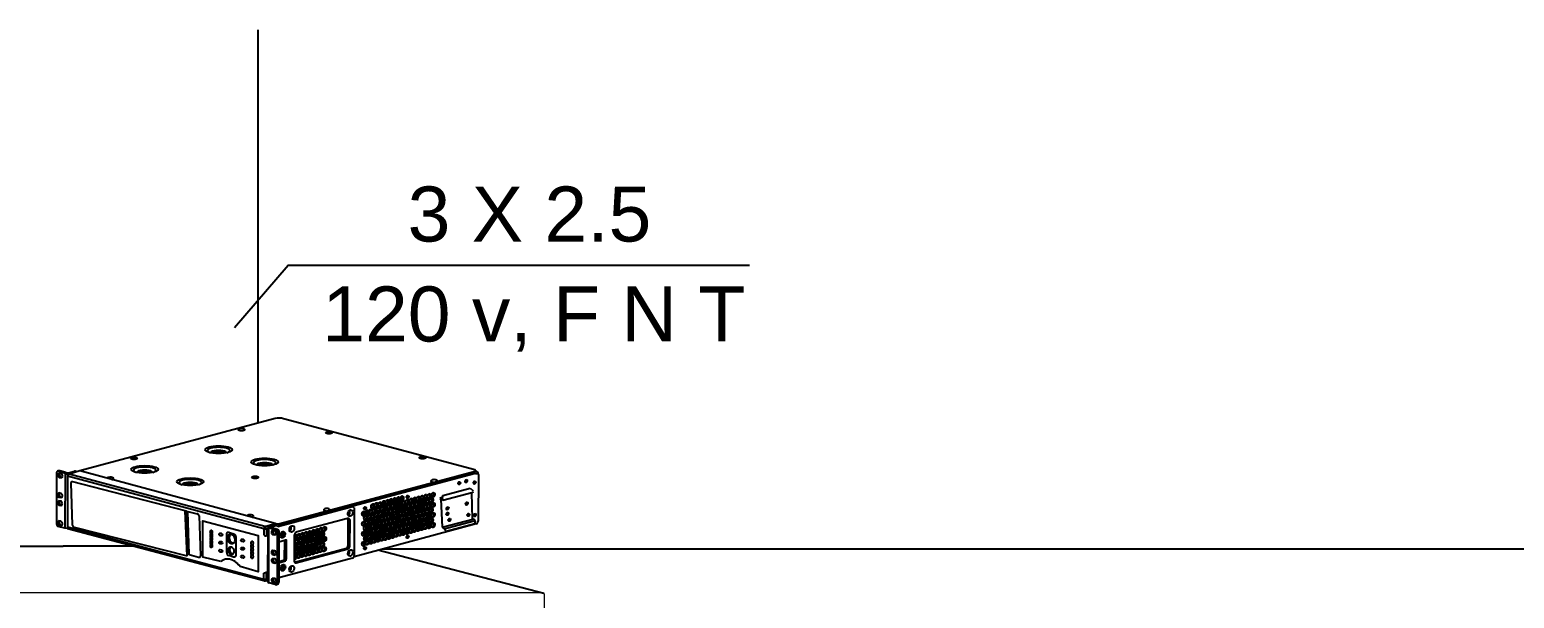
# Model space of a CAD drawing. Header units: millimetres. Extents: x 7106 to 73427, y -466 to 50348.
# Drawn here: x 37532 to 51016, y 24599 to 29765 of the extents above; entities that cross this region are included whole.
import ezdxf

# ---------------------------------------------------------------- set-up
doc = ezdxf.new("R2010")
doc.units = ezdxf.units.MM
for name, color, linetype in [('CCTV', 7, 'Continuous'), ('Cotas', 1, 'Continuous'), ('edificio', 4, 'Continuous'), ('PDF11_Geometry', 7, 'Continuous')]:
    doc.layers.add(name, color=color, linetype=linetype)
doc.styles.add('Genedis', font='arial.ttf')

# ---------------------------------------------------------------- blocks, each defined once
blk = doc.blocks.new('AW-GEV-264B-370 a')
at = {"color": 1}
for p, q in [((-157.65, 68.31), (0, 68.31)), ((157.65, 68.31), (0, 68.31)), ((253.21, 43.43), (157.65, 68.31))]:
    blk.add_line(p, q, dxfattribs=at)
at = {"layer": 'PDF11_Geometry', "color": 1, "lineweight": 9}
blk.add_lwpolyline([(-252.39, 0), (252.39, 0, 0.413485), (253.55, 1.16), (253.55, 42.61, 0.412809), (252.39, 43.77), (-252.39, 43.77, 0.414529), (-253.55, 42.61), (-253.55, 1.16, 0.414781), (-252.39, 0)], format="xyb", dxfattribs=at)
blk = doc.blocks.new('UPS 1500 VA 110 V AMERCIA POWER')
blk.add_wipeout([(2337, 1207), (3026, 1022), (3391, 924), (3417, 901), (3423, 885), (3421, 364), (3415, 347), (3401, 335), (2044, -41), (1316, -237), (1229, -326), (1217, -338), (1017, -271), (-939, 250), (-1104, 287), (-1181, 307), (-1190, 319), (-1193, 325), (-1196, 359), (-1195, 897), (-1190, 907), (-1187, 909), (-1176, 915), (-1165, 916), (-1135, 908), (-1087, 896), (-1047, 900), (-1007, 911), (-993, 913), (-942, 915), (1154, 1476), (1200, 1488), (1228, 1493), (1256, 1493), (1290, 1487)])
at = {"layer": 'Cotas'}
for p, q in [((1200, 1488), (-942, 915)), ((3384, 926), (1290, 1487)), ((-1092, 897), (-1160, 915)), ((-1102, 888), (-1104, 287)), ((-1074, 862), (1076, 285)), ((-1074, 862), (-1074, 286)), ((-1063, 896), (-1000, 913)), ((-1059, 888), (-1059, 880)), ((-942, 915), (-1056, 881)), ((1085, 307), (-1056, 881)), ((-1053, 890), (-987, 910)), ((1199, 340), (-942, 915)), ((1249, 338), (3387, 913)), ((2027, 536), (3394, 902)), ((3392, 886), (2048, 528)), ((3424, 873), (3421, 364)), ((-1039, 782), (-1024, 326)), ((214, 479), (-1017, 796)), ((3034, 647), (3334, 726)), ((3035, 594), (3353, 680)), ((3334, 726), (3368, 699)), ((3353, 680), (3369, 685)), ((3361, 387), (3353, 680)), ((1222, 312), (2028, 529)), ((1227, 305), (2045, 525)), ((2027, 536), (2026, 529)), ((2064, 510), (2064, -12)), ((3032, 627), (3000, 612)), ((3000, 612), (3035, 594)), ((3035, 595), (3013, 608)), ((3013, 605), (3026, 299)), ((3030, 607), (3034, 647)), ((3030, 607), (3035, 597)), ((3035, 597), (3035, 595)), ((234, -13), (214, 479)), ((226, 476), (214, 479)), ((242, 2), (226, 476)), ((226, 476), (344, 447)), ((256, -1), (241, 472)), ((366, 424), (380, -15)), ((1085, 307), (1199, 340)), ((1995, 383), (1995, 95)), ((1995, 383), (2019, 374)), ((3401, 335), (2062, -24)), ((3026, 299), (3379, 391)), ((3048, 281), (3379, 370)), ((3385, 336), (3070, 251)), ((3391, 362), (3379, 391)), ((3379, 370), (3391, 362)), ((3385, 366), (3385, 336)), ((-1104, 287), (-1181, 307)), ((-1074, 286), (-1104, 287)), ((1074, -275), (-1074, 301)), ((-1074, 286), (1074, -286)), ((-1004, 298), (234, -13)), ((1076, 285), (1076, 216)), ((1102, 283), (1117, 289)), ((1102, 285), (1102, 203)), ((1102, 203), (1116, 209)), ((1117, 297), (1116, -301)), ((1128, -309), (1130, 293)), ((1130, 293), (1203, 318)), ((1130, 293), (1207, 273)), ((1174, 321), (1134, 310)), ((1147, 299), (1224, 279)), ((1222, 250), (1222, -313)), ((1239, 259), (1239, -304)), ((3026, 299), (3048, 281)), ((3070, 251), (3048, 281)), ((233, -2), (242, 2)), ((256, -1), (242, 2)), ((1239, 139), (1310, 161)), ((1302, -63), (1306, 159)), ((1320, 153), (1320, -52)), ((1995, 95), (2017, 91)), ((256, -1), (360, -29)), ((2044, -41), (1239, -257)), ((1302, -63), (1239, -79)), ((1239, -91), (1310, -70)), ((1318, -63), (1302, -63)), ((1074, -205), (1099, -193)), ((1074, -286), (1074, -205)), ((1099, -275), (1074, -275)), ((1091, -287), (1116, -282)), ((1099, -193), (1116, -191)), ((1099, -193), (1099, -275)), ((1200, -329), (1128, -309))]:
    blk.add_line(p, q, dxfattribs=at)
for points in [[(-1102, 888), (-1172, 908, 0.161031), (-1187, 909, 0.275658), (-1195, 897), (-1196, 347)], [(-1158, 890, 0.199789), (-1163, 877, 0.324023), (-1149, 849), (-1132, 846)], [(-1161, 672, 0.199789), (-1166, 660, 0.324023), (-1151, 632), (-1135, 629)], [(-1161, 586, 0.199789), (-1166, 574, 0.324023), (-1152, 545), (-1135, 543)], [(-1161, 366, 0.199789), (-1165, 354, 0.324023), (-1151, 326), (-1134, 323)], [(1180, 263, 0.199789), (1176, 250, 0.324023), (1190, 222), (1206, 219)], [(1182, 43, 0.199789), (1177, 31, 0.324023), (1191, 3), (1208, 0)], [(1410, -83), (1978, 68, 0.298494), (1995, 95)], [(1183, -45, 0.199789), (1178, -57, 0.324023), (1192, -85), (1209, -88)], [(1182, -261, 0.199789), (1177, -273, 0.324023), (1191, -301), (1208, -304)]]:
    blk.add_lwpolyline(points, format="xyb", dxfattribs=at)
for points in [[(-1128, 857, 0.315874), (-1147, 888), (-1168, 891, 0.371505), (-1182, 874, 0.324023), (-1168, 845), (-1145, 841, 0.405561)], [(-1130, 640, 0.315874), (-1149, 670), (-1170, 674, 0.371505), (-1184, 657, 0.324023), (-1170, 628), (-1148, 623, 0.405561)], [(-1131, 554, 0.315874), (-1150, 584), (-1171, 588, 0.371505), (-1185, 570, 0.324023), (-1171, 542), (-1148, 537, 0.405561)], [(-1130, 334, 0.315874), (-1149, 364), (-1170, 368, 0.371505), (-1184, 351, 0.324023), (-1170, 322), (-1147, 317, 0.405561)], [(1406, 194), (1406, -71, 0.466834), (1429, -91), (1984, 57, 0.254304), (2017, 91), (2019, 374, 0.480337), (1990, 396), (1441, 250, 0.291665)], [(1211, 230, 0.315874), (1192, 261), (1171, 264, 0.371505), (1157, 247, 0.324023), (1171, 219), (1193, 214, 0.405561)], [(1212, 11, 0.315874), (1193, 41), (1172, 45, 0.371505), (1158, 28, 0.324023), (1172, -1), (1195, -6, 0.405561)], [(1213, -77, 0.315874), (1194, -47), (1173, -43, 0.371505), (1159, -61, 0.324023), (1173, -89), (1196, -94, 0.405561)], [(1212, -293, 0.315874), (1193, -263), (1172, -259, 0.371505), (1158, -277, 0.324023), (1172, -305), (1195, -310, 0.405561)]]:
    blk.add_lwpolyline(points, format="xyb", close=True, dxfattribs=at)
for points in [[(604, -77), (408, -28), (408, 370), (1011, 208), (1011, -188), (817, -131)], [(668, 23), (668, 225)], [(700, 242), (747, 225)], [(767, 198), (767, -9)], [(741, -28), (690, -12)]]:
    blk.add_lwpolyline(points, dxfattribs=at)
for centre, radius, start, end in [((1243, 1318), 176, 74.4303, 104.3207), ((-1169, 888), 28.6, 72.8982, 138.393), ((-1117, 914), 30.1, 299.8066, 326.6779), ((-1081, 968), 83.5, 255.5235, 289.9122), ((-1075, 979), 83.9, 257.9691, 278.1274), ((-1051, 858), 23.7, 102.8835, 168.9905), ((-1052, 909), 21.7, 217.192, 251.9496), ((-993, 885), 28, 52.0562, 104.0747), ((-983, 898), 12, 37.9197, 106.5102), ((3277, 810), 14.9, 273.3525, 39.7332), ((3384, 912), 13.9, 317.7955, 40.0941), ((3385, 879), 38.3, 356.4821, 72.2368), ((-1026, 783), 13.1, 127.169, 183.9399), ((-1023, 777), 19, 73.5716, 124.6163), ((3200, 787), 14.9, 273.3525, 39.7332), ((3369, 794), 14.9, 273.3525, 39.7332), ((2036, 498), 32.3, 42.9478, 103.2055), ((2047, 508), 16.8, 5.8395, 97.9896), ((2170, 513), 14.9, 273.3525, 39.7332), ((2636, 637), 14.9, 273.3525, 39.7332), ((3073, 512), 14.9, 273.3525, 39.7332), ((3283, 564), 14.9, 273.3525, 39.7332), ((-1144, 344), 52.3, 177.6398, 225.3942), ((-991, 329), 33.2, 184.2553, 247.0227), ((338, 419), 29.1, 9.8853, 76.2479), ((1193, 316), 24.9, 0.7264, 74.8998), ((1224, 449), 114, 260.7905, 282.552), ((1275, 336), 26.1, 174.7956, 215.3345), ((1979, 384), 16.3, 354.0136, 46.4191), ((1990, 459), 25.6, 283.7799, 46.1775), ((3071, 453), 14.9, 273.3525, 39.7332), ((3094, 386), 14.9, 273.3525, 39.7332), ((3302, 441), 14.9, 273.3525, 39.7332), ((3372, 438), 14.9, 273.3525, 39.7332), ((3389, 364), 31.9, 291.9681, 359.6186), ((737, 196), 30.7, 356.2621, 69.9435), ((1103, 287), 26.3, 133.127, 185.4507), ((1088, 312), 29.5, 245.8861, 296.3158), ((1097, 226), 23.3, 206.4738, 280.4328), ((1077, 283), 24.5, 4.8172, 72.2273), ((1144, 279), 32.8, 107.061, 146.4883), ((1127, 309), 16.2, 228.5212, 279.5624), ((1130, 292), 18.8, 22.6048, 76.7164), ((1191, 276), 48.7, 56.5674, 109.5694), ((1208, 298), 20.6, 19.5831, 104.0716), ((1208, 297), 23.7, 266.254, 311.7484), ((1190, 246), 32.3, 7.8427, 57.6862), ((1227, 262), 13.3, 247.564, 344.1781), ((1216, 256), 23.9, 5.1162, 68.9029), ((1251, 224), 25.6, 283.7799, 46.1775), ((1251, 226), 39.1, 286.8223, 39.7061), ((1349, 288), 25.6, 283.7799, 46.1775), ((2634, 200), 14.9, 273.3525, 39.7332), ((707, 23), 38.8, 180, 244.4596), ((1989, 25), 25.6, 283.7799, 46.1775), ((2170, 75), 14.9, 273.3525, 39.7332), ((1252, -136), 25.6, 283.7799, 46.1775), ((1253, -134), 39.1, 286.8223, 39.7061), ((1303, -55), 16.8, 292.485, 7.1578), ((1348, -150), 25.6, 283.7799, 46.1775), ((2034, -13), 30.4, 290.6198, 1.0766), ((1084, -273), 15.9, 231.9552, 355.3512), ((1084, -209), 67.2, 283.0325, 298.3699), ((1129, -294), 15, 208.026, 264.6227), ((1206, -314), 16.1, 249.2774, 6.1261), ((1212, -304), 27, 255.2692, 0.7648), ((1224, -295), 18.2, 262.7832, 328.9588)]:
    blk.add_arc(centre, radius, start, end, dxfattribs=at)
for centre, major_axis, ratio in [((830, 1369), (-34.6, 0), 0.40136), ((1788, 1335), (-34.6, 0), 0.40136), ((579, 1148), (-147, 0), 0.284804), ((-347, 1054), (-34.6, 0), 0.40136), ((1083, 1014), (-147, 0), 0.284804), ((2812, 1061), (-34.6, 0), 0.40136), ((-231, 932), (-147, 0), 0.284804), ((268, 797), (-147, 0), 0.284804), ((979, 846), (-34.6, 0), 0.40136), ((3290, 804), (6, 15.8), 0.746694), ((2847, 632), (7.9, 24.7), 0.683898), ((2887, 641), (7.9, 24.7), 0.683898), ((2928, 652), (7.9, 24.7), 0.683898), ((3214, 781), (6, 15.8), 0.746694), ((3382, 788), (6, 15.8), 0.746694), ((2021, 453), (12.1, 34), 0.712145), ((2183, 507), (6, 15.8), 0.746694), ((2207, 461), (7.9, 24.7), 0.683898), ((2247, 470), (7.9, 24.7), 0.683898), ((2267, 529), (7.9, 24.7), 0.683898), ((2286, 481), (7.9, 24.7), 0.683898), ((2308, 541), (7.9, 24.7), 0.683898), ((2328, 493), (7.9, 24.7), 0.683898), ((2347, 550), (7.9, 24.7), 0.683898), ((2367, 503), (7.9, 24.7), 0.683898), ((2388, 562), (7.9, 24.7), 0.683898), ((2408, 513), (7.9, 24.7), 0.683898), ((2429, 574), (7.9, 24.7), 0.683898), ((2429, 465), (7.9, 24.7), 0.683898), ((2447, 524), (7.9, 24.7), 0.683898), ((2467, 584), (7.9, 24.7), 0.683898), ((2469, 475), (7.9, 24.7), 0.683898), ((2487, 534), (7.9, 24.7), 0.683898), ((2507, 595), (7.9, 24.7), 0.683898), ((2509, 488), (7.9, 24.7), 0.683898), ((2527, 547), (7.9, 24.7), 0.683898), ((2548, 605), (7.9, 24.7), 0.683898), ((2549, 500), (7.9, 24.7), 0.683898), ((2567, 559), (7.9, 24.7), 0.683898), ((2587, 616), (7.9, 24.7), 0.683898), ((2588, 509), (7.9, 24.7), 0.683898), ((2606, 568), (7.9, 24.7), 0.683898), ((2629, 519), (7.9, 24.7), 0.683898), ((2647, 578), (7.9, 24.7), 0.683898), ((2648, 468), (7.9, 24.7), 0.683898), ((2649, 631), (6, 15.8), 0.746694), ((2669, 531), (7.9, 24.7), 0.683898), ((2687, 590), (7.9, 24.7), 0.683898), ((2689, 480), (7.9, 24.7), 0.683898), ((2709, 541), (7.9, 24.7), 0.683898), ((2727, 600), (7.9, 24.7), 0.683898), ((2728, 490), (7.9, 24.7), 0.683898), ((2749, 552), (7.9, 24.7), 0.683898), ((2767, 611), (7.9, 24.7), 0.683898), ((2769, 501), (7.9, 24.7), 0.683898), ((2788, 561), (7.9, 24.7), 0.683898), ((2806, 620), (7.9, 24.7), 0.683898), ((2808, 510), (7.9, 24.7), 0.683898), ((2827, 461), (7.9, 24.7), 0.683898), ((2829, 573), (7.9, 24.7), 0.683898), ((2848, 523), (7.9, 24.7), 0.683898), ((2867, 474), (7.9, 24.7), 0.683898), ((2869, 582), (7.9, 24.7), 0.683898), ((2888, 531), (7.9, 24.7), 0.683898), ((2907, 482), (7.9, 24.7), 0.683898), ((2910, 593), (7.9, 24.7), 0.683898), ((2929, 543), (7.9, 24.7), 0.683898), ((3086, 506), (6, 15.8), 0.746694), ((3297, 558), (6, 15.8), 0.746694), ((2167, 448), (7.9, 24.7), 0.683898), ((2168, 338), (7.9, 24.7), 0.683898), ((2189, 402), (7.9, 24.7), 0.683898), ((2209, 351), (7.9, 24.7), 0.683898), ((2227, 303), (7.9, 24.7), 0.683898), ((2229, 411), (7.9, 24.7), 0.683898), ((2248, 361), (7.9, 24.7), 0.683898), ((2267, 312), (7.9, 24.7), 0.683898), ((2268, 422), (7.9, 24.7), 0.683898), ((2288, 371), (7.9, 24.7), 0.683898), ((2306, 322), (7.9, 24.7), 0.683898), ((2310, 434), (7.9, 24.7), 0.683898), ((2329, 383), (7.9, 24.7), 0.683898), ((2348, 334), (7.9, 24.7), 0.683898), ((2349, 444), (7.9, 24.7), 0.683898), ((2368, 394), (7.9, 24.7), 0.683898), ((2387, 345), (7.9, 24.7), 0.683898), ((2390, 454), (7.9, 24.7), 0.683898), ((2410, 403), (7.9, 24.7), 0.683898), ((2428, 355), (7.9, 24.7), 0.683898), ((2447, 304), (7.9, 24.7), 0.683898), ((2449, 414), (7.9, 24.7), 0.683898), ((2467, 365), (7.9, 24.7), 0.683898), ((2487, 315), (7.9, 24.7), 0.683898), ((2489, 425), (7.9, 24.7), 0.683898), ((2507, 376), (7.9, 24.7), 0.683898), ((2527, 327), (7.9, 24.7), 0.683898), ((2529, 437), (7.9, 24.7), 0.683898), ((2547, 389), (7.9, 24.7), 0.683898), ((2567, 339), (7.9, 24.7), 0.683898), ((2569, 449), (7.9, 24.7), 0.683898), ((2587, 400), (7.9, 24.7), 0.683898), ((2605, 348), (7.9, 24.7), 0.683898), ((2607, 458), (7.9, 24.7), 0.683898), ((2626, 409), (7.9, 24.7), 0.683898), ((2628, 299), (7.9, 24.7), 0.683898), ((2647, 358), (7.9, 24.7), 0.683898), ((2667, 419), (7.9, 24.7), 0.683898), ((2669, 309), (7.9, 24.7), 0.683898), ((2687, 370), (7.9, 24.7), 0.683898), ((2708, 431), (7.9, 24.7), 0.683898), ((2710, 321), (7.9, 24.7), 0.683898), ((2726, 380), (7.9, 24.7), 0.683898), ((2747, 441), (7.9, 24.7), 0.683898), ((2749, 331), (7.9, 24.7), 0.683898), ((2767, 391), (7.9, 24.7), 0.683898), ((2787, 452), (7.9, 24.7), 0.683898), ((2789, 342), (7.9, 24.7), 0.683898), ((2806, 400), (7.9, 24.7), 0.683898), ((2828, 351), (7.9, 24.7), 0.683898), ((2846, 413), (7.9, 24.7), 0.683898), ((2846, 302), (7.9, 24.7), 0.683898), ((2869, 363), (7.9, 24.7), 0.683898), ((2887, 421), (7.9, 24.7), 0.683898), ((2887, 311), (7.9, 24.7), 0.683898), ((2909, 372), (7.9, 24.7), 0.683898), ((2928, 433), (7.9, 24.7), 0.683898), ((2928, 322), (7.9, 24.7), 0.683898), ((3085, 447), (6, 15.8), 0.746694), ((3107, 380), (6, 15.8), 0.746694), ((3315, 435), (6, 15.8), 0.746694), ((3385, 432), (6, 15.8), 0.746694), ((603, 219), (-17.9, 6.6), 0.723716), ((717, 170), (-14.7, 53.5), 0.696041), ((842, 154), (-17.9, 6.6), 0.723716), ((1282, 217), (12.1, 34), 0.712145), ((1381, 281), (12.1, 34), 0.712145), ((1438, 143), (7.9, 24.7), 0.683898), ((1458, 203), (7.9, 24.7), 0.683898), ((1478, 154), (7.9, 24.7), 0.683898), ((1498, 214), (7.9, 24.7), 0.683898), ((1517, 165), (7.9, 24.7), 0.683898), ((1538, 224), (7.9, 24.7), 0.683898), ((1557, 176), (7.9, 24.7), 0.683898), ((1577, 234), (7.9, 24.7), 0.683898), ((1597, 186), (7.9, 24.7), 0.683898), ((1618, 245), (7.9, 24.7), 0.683898), ((1620, 135), (7.9, 24.7), 0.683898), ((1637, 198), (7.9, 24.7), 0.683898), ((1659, 257), (7.9, 24.7), 0.683898), ((1661, 147), (7.9, 24.7), 0.683898), ((1677, 207), (7.9, 24.7), 0.683898), ((1698, 268), (7.9, 24.7), 0.683898), ((1700, 158), (7.9, 24.7), 0.683898), ((1717, 219), (7.9, 24.7), 0.683898), ((1739, 279), (7.9, 24.7), 0.683898), ((1740, 169), (7.9, 24.7), 0.683898), ((2167, 228), (7.9, 24.7), 0.683898), ((2187, 290), (7.9, 24.7), 0.683898), ((2189, 179), (7.9, 24.7), 0.683898), ((2207, 241), (7.9, 24.7), 0.683898), ((2229, 192), (7.9, 24.7), 0.683898), ((2247, 251), (7.9, 24.7), 0.683898), ((2247, 140), (7.9, 24.7), 0.683898), ((2269, 202), (7.9, 24.7), 0.683898), ((2286, 261), (7.9, 24.7), 0.683898), ((2286, 151), (7.9, 24.7), 0.683898), ((2308, 212), (7.9, 24.7), 0.683898), ((2327, 273), (7.9, 24.7), 0.683898), ((2327, 163), (7.9, 24.7), 0.683898), ((2350, 224), (7.9, 24.7), 0.683898), ((2367, 284), (7.9, 24.7), 0.683898), ((2367, 173), (7.9, 24.7), 0.683898), ((2389, 235), (7.9, 24.7), 0.683898), ((2408, 293), (7.9, 24.7), 0.683898), ((2408, 183), (7.9, 24.7), 0.683898), ((2430, 244), (7.9, 24.7), 0.683898), ((2447, 194), (7.9, 24.7), 0.683898), ((2469, 255), (7.9, 24.7), 0.683898), ((2487, 204), (7.9, 24.7), 0.683898), ((2509, 266), (7.9, 24.7), 0.683898), ((2527, 217), (7.9, 24.7), 0.683898), ((2549, 278), (7.9, 24.7), 0.683898), ((2567, 229), (7.9, 24.7), 0.683898), ((2589, 290), (7.9, 24.7), 0.683898), ((2606, 238), (7.9, 24.7), 0.683898), ((2647, 248), (7.9, 24.7), 0.683898), ((2648, 194), (6, 15.8), 0.746694), ((2687, 260), (7.9, 24.7), 0.683898), ((2726, 270), (7.9, 24.7), 0.683898), ((2767, 281), (7.9, 24.7), 0.683898), ((2806, 290), (7.9, 24.7), 0.683898), ((603, 129), (-17.9, 6.6), 0.723716), ((603, 40), (-17.9, 6.6), 0.723716), ((717, 42), (-11.9, 41.3), 0.678558), ((842, 64), (-17.9, 6.6), 0.723716), ((1440, 33), (7.9, 24.7), 0.683898), ((1457, -16), (7.9, 24.7), 0.683898), ((1460, 93), (7.9, 24.7), 0.683898), ((1480, 44), (7.9, 24.7), 0.683898), ((1497, -5), (7.9, 24.7), 0.683898), ((1500, 104), (7.9, 24.7), 0.683898), ((1519, 55), (7.9, 24.7), 0.683898), ((1537, 4), (7.9, 24.7), 0.683898), ((1540, 114), (7.9, 24.7), 0.683898), ((1559, 66), (7.9, 24.7), 0.683898), ((1576, 15), (7.9, 24.7), 0.683898), ((1579, 124), (7.9, 24.7), 0.683898), ((1599, 76), (7.9, 24.7), 0.683898), ((1617, 26), (7.9, 24.7), 0.683898), ((1639, 88), (7.9, 24.7), 0.683898), ((1658, 38), (7.9, 24.7), 0.683898), ((1678, 97), (7.9, 24.7), 0.683898), ((1697, 49), (7.9, 24.7), 0.683898), ((1718, 109), (7.9, 24.7), 0.683898), ((1737, 59), (7.9, 24.7), 0.683898), ((2021, 18), (12.1, 34), 0.712145), ((2167, 118), (7.9, 24.7), 0.683898), ((2183, 69), (6, 15.8), 0.746694), ((2207, 131), (7.9, 24.7), 0.683898), ((842, -25), (-17.9, 6.6), 0.723716), ((1284, -143), (12.1, 34), 0.712145), ((1380, -157), (12.1, 34), 0.712145)]:
    blk.add_ellipse(centre, major_axis=major_axis, ratio=ratio, dxfattribs=at)
for centre, major_axis, ratio, start_param, end_param in [((579, 1139), (-123, 0), 0.286767, 2.408088, 7.030353), ((578, 1118), (-84.9, 0), 0.250643, 2.9023, 6.514227), ((578, 1112), (-60.8, 0), 0.19639, 2.899018, 6.512019), ((1083, 1005), (-123, 0), 0.286767, 2.408088, 7.030353), ((1083, 984), (-84.9, 0), 0.250643, 2.9023, 6.514227), ((1082, 978), (-60.8, 0), 0.19639, 2.899018, 6.512019), ((-606, 832), (-34.6, 0), 0.40136, 2.086879, 6.158973), ((-231, 923), (-123, 0), 0.286767, 2.408088, 7.030353), ((-231, 902), (-84.9, 0), 0.250643, 2.9023, 6.514227), ((-231, 896), (-60.8, 0), 0.19639, 2.899018, 6.512019), ((269, 788), (-123, 0), 0.286767, 2.408088, 7.030353), ((2938, 806), (-34.6, 0), 0.40136, 2.793797, 7.811189), ((268, 767), (-84.9, 0), 0.250643, 2.9023, 6.514227), ((268, 761), (-60.8, 0), 0.19639, 2.899018, 6.512019), ((2841, 633), (7.6, 22.1), 0.528779, 2.988681, 7.853982), ((2882, 642), (7.6, 22.1), 0.528779, 2.988681, 7.853982), ((2923, 654), (7.6, 22.1), 0.528779, 2.988681, 7.853982), ((1763, 490), (-34.6, 0), 0.40136, 2.764953, 7.840033), ((2242, 472), (7.6, 22.1), 0.528779, 2.988681, 7.853982), ((2262, 530), (7.6, 22.1), 0.528779, 2.988681, 7.853982), ((2281, 482), (7.6, 22.1), 0.528779, 2.988681, 7.853982), ((2303, 542), (7.6, 22.1), 0.528779, 2.988681, 7.853982), ((2322, 494), (7.6, 22.1), 0.528779, 2.988681, 7.853982), ((2342, 551), (7.6, 22.1), 0.528779, 2.988681, 7.853982), ((2362, 505), (7.6, 22.1), 0.528779, 2.988681, 7.853982), ((2383, 563), (7.6, 22.1), 0.528779, 2.988681, 7.853982), ((2403, 514), (7.6, 22.1), 0.528779, 2.988681, 7.853982), ((2424, 575), (7.6, 22.1), 0.528779, 2.988681, 7.853982), ((2424, 466), (7.6, 22.1), 0.528779, 2.988681, 7.853982), ((2442, 525), (7.6, 22.1), 0.528779, 2.988681, 7.853982), ((2461, 586), (7.6, 22.1), 0.528779, 2.988681, 7.853982), ((2464, 477), (7.6, 22.1), 0.528779, 2.988681, 7.853982), ((2482, 536), (7.6, 22.1), 0.528779, 2.988681, 7.853982), ((2502, 597), (7.6, 22.1), 0.528779, 2.988681, 7.853982), ((2504, 489), (7.6, 22.1), 0.528779, 2.988681, 7.853982), ((2522, 548), (7.6, 22.1), 0.528779, 2.988681, 7.853982), ((2542, 606), (7.6, 22.1), 0.528779, 2.988681, 7.853982), ((2544, 501), (7.6, 22.1), 0.528779, 2.988681, 7.853982), ((2562, 560), (7.6, 22.1), 0.528779, 2.988681, 7.853982), ((2582, 617), (7.6, 22.1), 0.528779, 2.988681, 7.853982), ((2582, 510), (7.6, 22.1), 0.528779, 2.988681, 7.853982), ((2601, 569), (7.6, 22.1), 0.528779, 2.988681, 7.853982), ((2624, 520), (7.6, 22.1), 0.528779, 2.988681, 7.853982), ((2642, 579), (7.6, 22.1), 0.528779, 2.988681, 7.853982), ((2643, 470), (7.6, 22.1), 0.528779, 2.988681, 7.853982), ((2664, 532), (7.6, 22.1), 0.528779, 2.988681, 7.853982), ((2682, 591), (7.6, 22.1), 0.528779, 2.988681, 7.853982), ((2684, 481), (7.6, 22.1), 0.528779, 2.988681, 7.853982), ((2703, 542), (7.6, 22.1), 0.528779, 2.988681, 7.853982), ((2721, 601), (7.6, 22.1), 0.528779, 2.988681, 7.853982), ((2723, 492), (7.6, 22.1), 0.528779, 2.988681, 7.853982), ((2744, 553), (7.6, 22.1), 0.528779, 2.988681, 7.853982), ((2762, 612), (7.6, 22.1), 0.528779, 2.988681, 7.853982), ((2764, 503), (7.6, 22.1), 0.528779, 2.988681, 7.853982), ((2783, 562), (7.6, 22.1), 0.528779, 2.988681, 7.853982), ((2801, 621), (7.6, 22.1), 0.528779, 2.988681, 7.853982), ((2803, 512), (7.6, 22.1), 0.528779, 2.988681, 7.853982), ((2823, 575), (7.6, 22.1), 0.528779, 2.988681, 7.853982), ((2843, 524), (7.6, 22.1), 0.528779, 2.988681, 7.853982), ((2862, 475), (7.6, 22.1), 0.528779, 2.988681, 7.853982), ((2864, 583), (7.6, 22.1), 0.528779, 2.988681, 7.853982), ((2883, 533), (7.6, 22.1), 0.528779, 2.988681, 7.853982), ((2902, 484), (7.6, 22.1), 0.528779, 2.988681, 7.853982), ((2905, 595), (7.6, 22.1), 0.528779, 2.988681, 7.853982), ((2924, 544), (7.6, 22.1), 0.528779, 2.988681, 7.853982), ((927, 421), (-34.6, 0), 0.40136, 2.059844, 6.186007), ((2162, 449), (7.6, 22.1), 0.528779, 2.988681, 7.853982), ((2163, 340), (7.6, 22.1), 0.528779, 2.988681, 7.853982), ((2184, 403), (7.6, 22.1), 0.528779, 2.988681, 7.853982), ((2202, 462), (7.6, 22.1), 0.528779, 2.988681, 7.853982), ((2203, 353), (7.6, 22.1), 0.528779, 2.988681, 7.853982), ((2222, 304), (7.6, 22.1), 0.528779, 2.988681, 7.853982), ((2224, 413), (7.6, 22.1), 0.528779, 2.988681, 7.853982), ((2243, 362), (7.6, 22.1), 0.528779, 2.988681, 7.853982), ((2262, 313), (7.6, 22.1), 0.528779, 2.988681, 7.853982), ((2263, 423), (7.6, 22.1), 0.528779, 2.988681, 7.853982), ((2282, 372), (7.6, 22.1), 0.528779, 2.988681, 7.853982), ((2301, 324), (7.6, 22.1), 0.528779, 2.988681, 7.853982), ((2304, 435), (7.6, 22.1), 0.528779, 2.988681, 7.853982), ((2324, 384), (7.6, 22.1), 0.528779, 2.988681, 7.853982), ((2343, 336), (7.6, 22.1), 0.528779, 2.988681, 7.853982), ((2344, 446), (7.6, 22.1), 0.528779, 2.988681, 7.853982), ((2363, 395), (7.6, 22.1), 0.528779, 2.988681, 7.853982), ((2382, 346), (7.6, 22.1), 0.528779, 2.988681, 7.853982), ((2385, 455), (7.6, 22.1), 0.528779, 2.988681, 7.853982), ((2405, 405), (7.6, 22.1), 0.528779, 2.988681, 7.853982), ((2423, 356), (7.6, 22.1), 0.528779, 2.988681, 7.853982), ((2442, 306), (7.6, 22.1), 0.528779, 2.988681, 7.853982), ((2444, 416), (7.6, 22.1), 0.528779, 2.988681, 7.853982), ((2462, 367), (7.6, 22.1), 0.528779, 2.988681, 7.853982), ((2482, 316), (7.6, 22.1), 0.528779, 2.988681, 7.853982), ((2483, 426), (7.6, 22.1), 0.528779, 2.988681, 7.853982), ((2502, 377), (7.6, 22.1), 0.528779, 2.988681, 7.853982), ((2522, 329), (7.6, 22.1), 0.528779, 2.988681, 7.853982), ((2524, 439), (7.6, 22.1), 0.528779, 2.988681, 7.853982), ((2542, 390), (7.6, 22.1), 0.528779, 2.988681, 7.853982), ((2562, 340), (7.6, 22.1), 0.528779, 2.988681, 7.853982), ((2563, 450), (7.6, 22.1), 0.528779, 2.988681, 7.853982), ((2582, 402), (7.6, 22.1), 0.528779, 2.988681, 7.853982), ((2600, 350), (7.6, 22.1), 0.528779, 2.988681, 7.853982), ((2602, 460), (7.6, 22.1), 0.528779, 2.988681, 7.853982), ((2621, 411), (7.6, 22.1), 0.528779, 2.988681, 7.853982), ((2641, 360), (7.6, 22.1), 0.528779, 2.988681, 7.853982), ((2662, 421), (7.6, 22.1), 0.528779, 2.988681, 7.853982), ((2664, 310), (7.6, 22.1), 0.528779, 2.988681, 7.853982), ((2682, 371), (7.6, 22.1), 0.528779, 2.988681, 7.853982), ((2702, 433), (7.6, 22.1), 0.528779, 2.988681, 7.853982), ((2704, 322), (7.6, 22.1), 0.528779, 2.988681, 7.853982), ((2721, 382), (7.6, 22.1), 0.528779, 2.988681, 7.853982), ((2742, 443), (7.6, 22.1), 0.528779, 2.988681, 7.853982), ((2743, 333), (7.6, 22.1), 0.528779, 2.988681, 7.853982), ((2762, 393), (7.6, 22.1), 0.528779, 2.988681, 7.853982), ((2782, 454), (7.6, 22.1), 0.528779, 2.988681, 7.853982), ((2784, 344), (7.6, 22.1), 0.528779, 2.988681, 7.853982), ((2801, 402), (7.6, 22.1), 0.528779, 2.988681, 7.853982), ((2821, 463), (7.6, 22.1), 0.528779, 2.988681, 7.853982), ((2823, 352), (7.6, 22.1), 0.528779, 2.988681, 7.853982), ((2841, 414), (7.6, 22.1), 0.528779, 2.988681, 7.853982), ((2841, 304), (7.6, 22.1), 0.528779, 2.988681, 7.853982), ((2863, 365), (7.6, 22.1), 0.528779, 2.988681, 7.853982), ((2881, 422), (7.6, 22.1), 0.528779, 2.988681, 7.853982), ((2881, 312), (7.6, 22.1), 0.528779, 2.988681, 7.853982), ((2904, 373), (7.6, 22.1), 0.528779, 2.988681, 7.853982), ((2922, 434), (7.6, 22.1), 0.528779, 2.988681, 7.853982), ((2923, 324), (7.6, 22.1), 0.528779, 2.988681, 7.853982), ((724, 172), (-13.6, 49.4), 0.753452, 5.984996, 9.71697), ((734, 175), (-12.8, 46.5), 0.80006, 6.267173, 9.487438), ((734, 175), (-12.8, 46.5), 0.80006, 4.937799, 4.940493), ((1418, 193), (7.9, 24.7), 0.683898, 2.851329, 7.301178), ((1413, 194), (7.6, 22.1), 0.528779, 3.17745, 7.228388), ((1433, 144), (7.6, 22.1), 0.528779, 2.988681, 7.853982), ((1453, 204), (7.6, 22.1), 0.528779, 2.988681, 7.853982), ((1473, 155), (7.6, 22.1), 0.528779, 2.988681, 7.853982), ((1493, 215), (7.6, 22.1), 0.528779, 2.988681, 7.853982), ((1512, 166), (7.6, 22.1), 0.528779, 2.988681, 7.853982), ((1533, 225), (7.6, 22.1), 0.528779, 2.988681, 7.853982), ((1552, 177), (7.6, 22.1), 0.528779, 2.988681, 7.853982), ((1572, 235), (7.6, 22.1), 0.528779, 2.988681, 7.853982), ((1592, 188), (7.6, 22.1), 0.528779, 2.988681, 7.853982), ((1613, 246), (7.6, 22.1), 0.528779, 2.988681, 7.853982), ((1632, 199), (7.6, 22.1), 0.528779, 2.988681, 7.853982), ((1654, 259), (7.6, 22.1), 0.528779, 2.988681, 7.853982), ((1655, 149), (7.6, 22.1), 0.528779, 2.988681, 7.853982), ((1671, 209), (7.6, 22.1), 0.528779, 2.988681, 7.853982), ((1693, 270), (7.6, 22.1), 0.528779, 2.988681, 7.853982), ((1695, 160), (7.6, 22.1), 0.528779, 2.988681, 7.853982), ((1712, 220), (7.6, 22.1), 0.528779, 2.988681, 7.853982), ((1733, 280), (7.6, 22.1), 0.528779, 2.988681, 7.853982), ((1735, 170), (7.6, 22.1), 0.528779, 2.988681, 7.853982), ((2161, 230), (7.6, 22.1), 0.528779, 2.988681, 7.853982), ((2182, 291), (7.6, 22.1), 0.528779, 2.988681, 7.853982), ((2184, 181), (7.6, 22.1), 0.528779, 2.988681, 7.853982), ((2202, 243), (7.6, 22.1), 0.528779, 2.988681, 7.853982), ((2224, 194), (7.6, 22.1), 0.528779, 2.988681, 7.853982), ((2241, 252), (7.6, 22.1), 0.528779, 2.988681, 7.853982), ((2242, 142), (7.6, 22.1), 0.528779, 2.988681, 7.853982), ((2264, 203), (7.6, 22.1), 0.528779, 2.988681, 7.853982), ((2281, 262), (7.6, 22.1), 0.528779, 2.988681, 7.853982), ((2281, 152), (7.6, 22.1), 0.528779, 2.988681, 7.853982), ((2303, 213), (7.6, 22.1), 0.528779, 2.988681, 7.853982), ((2322, 274), (7.6, 22.1), 0.528779, 2.988681, 7.853982), ((2322, 164), (7.6, 22.1), 0.528779, 2.988681, 7.853982), ((2344, 225), (7.6, 22.1), 0.528779, 2.988681, 7.853982), ((2361, 285), (7.6, 22.1), 0.528779, 2.988681, 7.853982), ((2361, 175), (7.6, 22.1), 0.528779, 2.988681, 7.853982), ((2384, 236), (7.6, 22.1), 0.528779, 2.988681, 7.853982), ((2403, 295), (7.6, 22.1), 0.528779, 2.988681, 7.853982), ((2403, 184), (7.6, 22.1), 0.528779, 2.988681, 7.853982), ((2425, 246), (7.6, 22.1), 0.528779, 2.988681, 7.853982), ((2442, 195), (7.6, 22.1), 0.528779, 2.988681, 7.853982), ((2464, 257), (7.6, 22.1), 0.528779, 2.988681, 7.853982), ((2482, 206), (7.6, 22.1), 0.528779, 2.988681, 7.853982), ((2504, 267), (7.6, 22.1), 0.528779, 2.988681, 7.853982), ((2522, 218), (7.6, 22.1), 0.528779, 2.988681, 7.853982), ((2544, 280), (7.6, 22.1), 0.528779, 2.988681, 7.853982), ((2562, 230), (7.6, 22.1), 0.528779, 2.988681, 7.853982), ((2584, 291), (7.6, 22.1), 0.528779, 2.988681, 7.853982), ((2600, 239), (7.6, 22.1), 0.528779, 2.988681, 7.853982), ((2623, 301), (7.6, 22.1), 0.528779, 2.988681, 7.853982), ((2641, 249), (7.6, 22.1), 0.528779, 2.988681, 7.853982), ((2682, 261), (7.6, 22.1), 0.528779, 2.988681, 7.853982), ((2721, 271), (7.6, 22.1), 0.528779, 2.988681, 7.853982), ((2762, 282), (7.6, 22.1), 0.528779, 2.988681, 7.853982), ((2801, 291), (7.6, 22.1), 0.528779, 2.988681, 7.853982), ((728, 47), (-10.1, 34.8), 0.804476, 6.226719, 9.641638), ((1417, -26), (7.9, 24.7), 0.683898, 2.851329, 7.301178), ((1397, 134), (7.9, 24.7), 0.683898, 4.066122, 6.23355), ((1420, 83), (7.9, 24.7), 0.683898, 2.851329, 7.301178), ((1415, 84), (7.6, 22.1), 0.528779, 3.17745, 7.228388), ((1399, 24), (7.9, 24.7), 0.683898, 4.066122, 6.23355), ((1434, 35), (7.6, 22.1), 0.528779, 2.988681, 7.853982), ((1452, -15), (7.6, 22.1), 0.528779, 2.988681, 7.853982), ((1454, 95), (7.6, 22.1), 0.528779, 2.988681, 7.853982), ((1474, 45), (7.6, 22.1), 0.528779, 2.988681, 7.853982), ((1491, -4), (7.6, 22.1), 0.528779, 2.988681, 7.853982), ((1494, 105), (7.6, 22.1), 0.528779, 2.988681, 7.853982), ((1514, 56), (7.6, 22.1), 0.528779, 2.988681, 7.853982), ((1532, 6), (7.6, 22.1), 0.528779, 2.988681, 7.853982), ((1535, 115), (7.6, 22.1), 0.528779, 2.988681, 7.853982), ((1554, 67), (7.6, 22.1), 0.528779, 2.988681, 7.853982), ((1571, 16), (7.6, 22.1), 0.528779, 2.988681, 7.853982), ((1574, 125), (7.6, 22.1), 0.528779, 2.988681, 7.853982), ((1594, 78), (7.6, 22.1), 0.528779, 2.988681, 7.853982), ((1612, 27), (7.6, 22.1), 0.528779, 2.988681, 7.853982), ((1615, 136), (7.6, 22.1), 0.528779, 2.988681, 7.853982), ((1634, 89), (7.6, 22.1), 0.528779, 2.988681, 7.853982), ((1652, 39), (7.6, 22.1), 0.528779, 2.988681, 7.853982), ((1673, 99), (7.6, 22.1), 0.528779, 2.988681, 7.853982), ((1692, 50), (7.6, 22.1), 0.528779, 2.988681, 7.853982), ((1713, 110), (7.6, 22.1), 0.528779, 2.988681, 7.853982), ((1732, 61), (7.6, 22.1), 0.528779, 2.988681, 7.853982), ((2161, 119), (7.6, 22.1), 0.528779, 2.988681, 7.853982), ((2202, 132), (7.6, 22.1), 0.528779, 2.988681, 7.853982), ((1412, -25), (7.6, 22.1), 0.528779, 3.17745, 7.228388)]:
    blk.add_ellipse(centre, major_axis=major_axis, ratio=ratio, start_param=start_param, end_param=end_param, dxfattribs=at)
for points in [[(3387, 913), (3391, 914), (3394, 915), (3395, 918), (3394, 921), (3391, 924), (3388, 925), (3384, 926)], [(3392, 886), (3400, 888), (3405, 888), (3414, 888), (3420, 885), (3424, 879), (3424, 873)], [(668, 225), (668, 234), (672, 240), (674, 242), (678, 244), (683, 245), (688, 245), (694, 245), (700, 242)], [(1310, 161), (1313, 162), (1317, 162), (1319, 160), (1320, 158), (1320, 153)], [(360, -29), (367, -31), (373, -31), (376, -30), (379, -26), (380, -22), (380, -15)], [(817, -131), (796, -108), (771, -85), (747, -69), (722, -58), (698, -51), (673, -50), (654, -52), (635, -59), (620, -66), (614, -69), (604, -77)], [(767, -9), (767, -18), (763, -23), (761, -25), (757, -28), (752, -29), (747, -29), (741, -29), (735, -26)]]:
    blk.add_open_spline(points, degree=3, dxfattribs=at)
for points in [[(504, 115), (510, 120), (510, 133), (510, 146), (504, 152), (510, 158), (510, 170), (510, 183), (504, 189), (510, 195), (510, 208), (510, 220), (504, 226), (511, 234), (510, 250), (508, 266), (499, 266), (491, 266), (489, 250), (487, 234), (495, 226), (489, 220), (489, 208), (489, 195), (495, 189), (489, 183), (489, 170), (489, 158), (495, 152), (489, 146), (489, 133), (489, 120), (495, 115), (487, 107), (489, 91), (491, 75), (499, 75), (508, 75), (510, 91), (511, 107), (504, 115)], [(951, -5), (956, 1), (956, 14), (956, 27), (951, 33), (956, 38), (956, 51), (956, 64), (951, 70), (956, 76), (956, 88), (956, 101), (951, 107), (958, 114), (956, 130), (954, 146), (946, 146), (938, 146), (936, 130), (934, 114), (941, 107), (935, 101), (935, 88), (935, 76), (941, 70), (935, 64), (935, 51), (935, 38), (941, 33), (935, 27), (935, 14), (935, 1), (941, -5), (934, -12), (936, -28), (938, -44), (946, -44), (954, -44), (956, -28), (958, -12), (951, -5)]]:
    blk.add_rational_spline(points, [1, 0.850915316267, 1, 0.850915316267, 1, 0.850915316267, 1, 0.850915316267, 1, 0.850915316267, 1, 0.850915316267, 1, 0.784296740971, 1, 0.784296740971, 1, 0.784296740971, 1, 0.784296740971, 1, 0.850915316267, 1, 0.850915316267, 1, 0.850915316267, 1, 0.850915316267, 1, 0.850915316267, 1, 0.850915316267, 1, 0.784296740971, 1, 0.784296740971, 1, 0.784296740971, 1, 0.784296740971, 1], degree=2, knots=[0, 0, 0, 1.106142, 1.106142, 2.212284, 2.212284, 3.318426, 3.318426, 4.424568, 4.424568, 5.53071, 5.53071, 6.636852, 6.636852, 7.975322, 7.975322, 9.313791, 9.313791, 10.65226, 10.65226, 11.990729, 11.990729, 13.096871, 13.096871, 14.203013, 14.203013, 15.309155, 15.309155, 16.415297, 16.415297, 17.521439, 17.521439, 18.627581, 18.627581, 19.966051, 19.966051, 21.30452, 21.30452, 22.642989, 22.642989, 23.981458, 23.981458, 23.981458], dxfattribs=at)

msp = doc.modelspace()

# ---------------------------------------------------------------- linework, layer by layer
msp.add_line((39608, 26190), (39608, 29765))
at = {"layer": 'CCTV'}
msp.add_lwpolyline([(40644, 25049), (51191, 25049)], dxfattribs=at)

# ---------------------------------------------------------------- block references
at = {"layer": 'Cotas', "xscale": 17.23794430566618, "yscale": 17.23794430566618, "zscale": 17.23794430566618}
msp.add_blockref('AW-GEV-264B-370 a', (37837, 23895), dxfattribs=at)

# ---------------------------------------------------------------- texts
at = {"layer": 'edificio', "char_height": 500, "attachment_point": 5, "style": 'Genedis', "bg_fill": 3, "box_fill_scale": 1, "bg_fill_color": 256, "bg_fill_transparency": 0}
for s, width, heights, insert in [('3 X 2.5', 2629.16, [725], (42071, 28087, 356)), ('120 v, F N T', 4144.12, [800], (42110, 27136, 356))]:
    msp.add_mtext_dynamic_manual_height_columns(s, width=width, gutter_width=3.41, heights=heights, dxfattribs=dict(at, insert=insert))

# ---------------------------------------------------------------- next in the draw order: linework, layer by layer
at = {"elevation": 89}
msp.add_lwpolyline([(39393, 27061), (39878, 27626), (44069, 27626)], dxfattribs=at)

# ---------------------------------------------------------------- next in the draw order: block references
at = {"layer": 'Cotas', "xscale": 0.8294852535090075, "yscale": 0.8294852535090075, "zscale": 0.8294852535090075}
msp.add_blockref('UPS 1500 VA 110 V AMERCIA POWER', (38767, 24997), dxfattribs=at)

doc.saveas('drawing.dxf')
